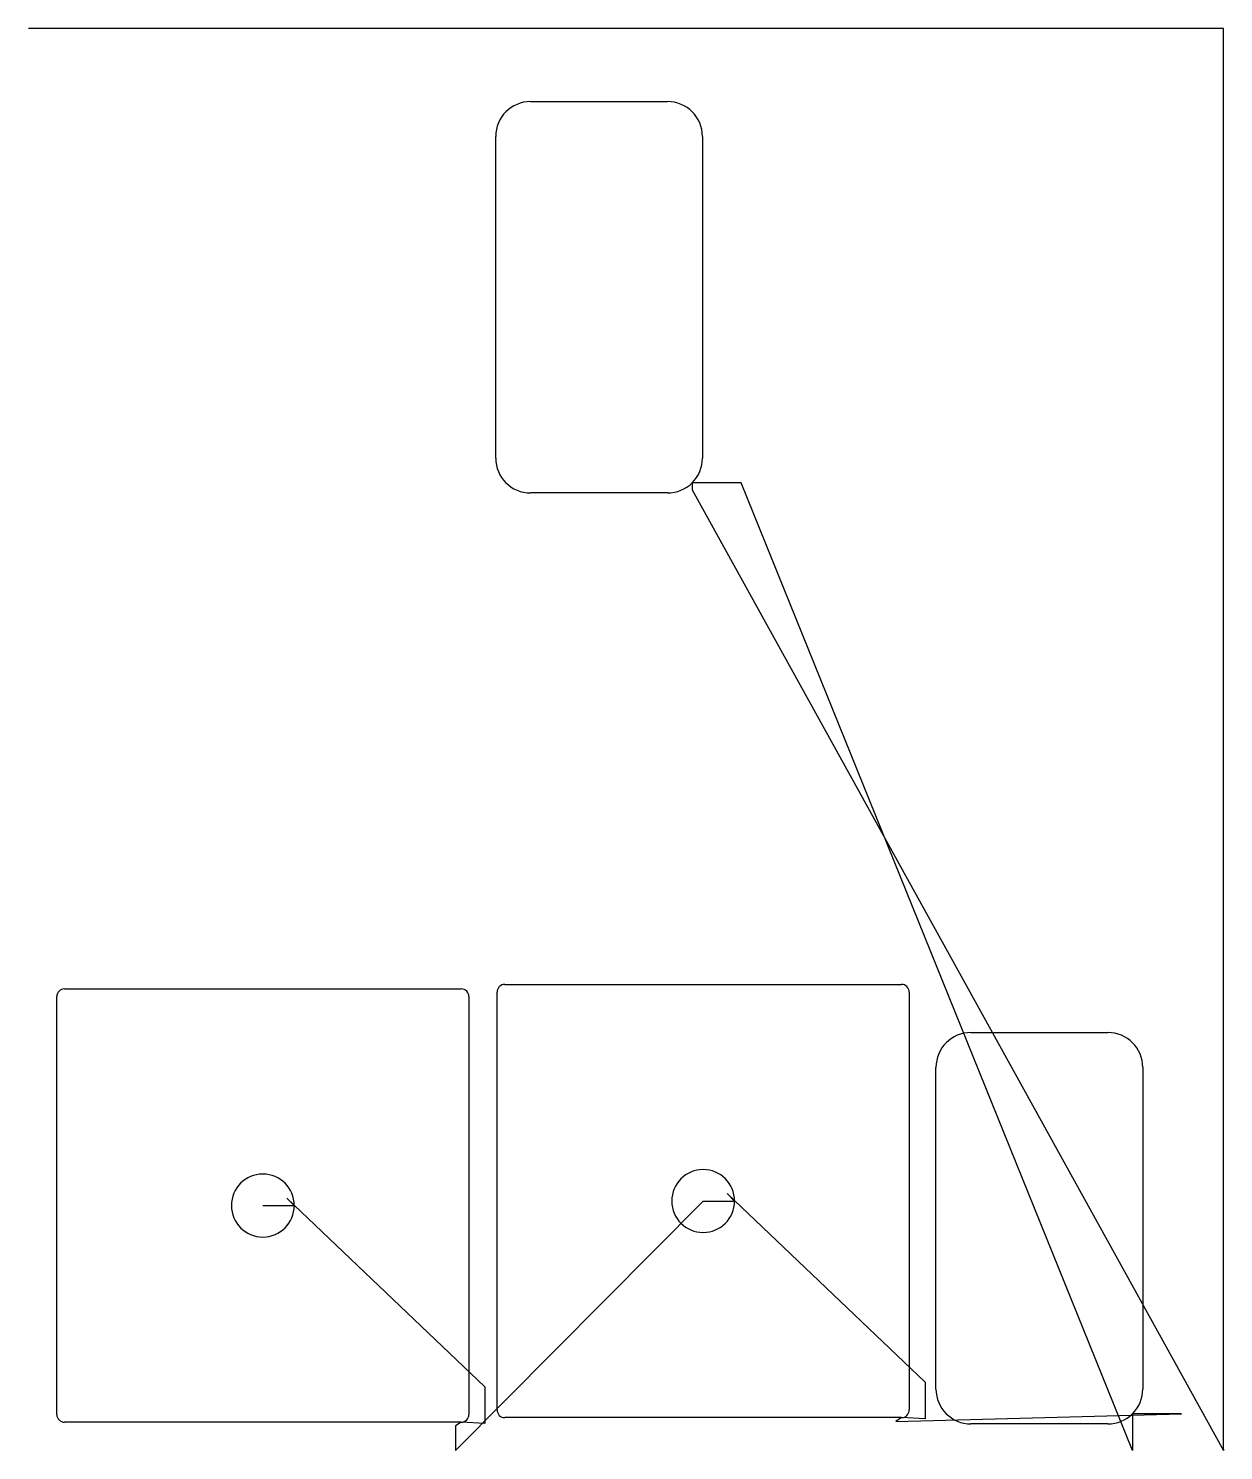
# Model space of a CAD drawing. Header units: metres. Extents: x 1043 to 1899, y 0 to 1017.
import ezdxf

# ---------------------------------------------------------------- set-up
doc = ezdxf.new("R2010")
doc.units = ezdxf.units.M

msp = doc.modelspace()

# ---------------------------------------------------------------- linework, layer by layer
at = {"layer": 'TOOL_0'}
for p, q in [((1044.403, 1017.424), (1043.403, 1017.424)), ((1898.781, 1017.424), (1044.403, 1017.424)), ((1898.781, 1), (1898.781, 1017.424)), ((1402.821, 965.084), (1500.821, 965.084)), ((1377.821, 710.084), (1377.821, 940.084)), ((1525.821, 940.084), (1525.821, 710.084)), ((1553.499, 692.406), (1518.499, 692.406)), ((1518.499, 692.406), (1518.499, 687.406)), ((1833.639, 0), (1553.499, 692.406)), ((1500.821, 685.084), (1402.821, 685.084)), ((1518.499, 687.406), (1898.781, 0)), ((1069.176, 330.285), (1353.176, 330.285)), ((1378.815, 29.034), (1378.815, 328.034)), ((1384.315, 333.534), (1668.315, 333.534)), ((1673.815, 328.034), (1673.815, 29.034)), ((1063.676, 25.785), (1063.676, 324.785)), ((1358.676, 324.785), (1358.676, 25.785)), ((1717.961, 299.04), (1815.961, 299.04)), ((1692.961, 44.04), (1692.961, 274.04)), ((1840.961, 274.04), (1840.961, 44.04)), ((1548.815, 178.534), (1543.512, 183.837)), ((1543.512, 183.837), (1685.307, 48.833)), ((1211.176, 175.285), (1233.676, 175.285)), ((1233.676, 175.285), (1228.373, 180.588)), ((1228.373, 180.588), (1370.168, 45.584)), ((1349.083, 0), (1526.315, 178.534)), ((1526.315, 178.534), (1548.815, 178.534)), ((1370.168, 45.584), (1370.168, 19.412)), ((1685.307, 48.833), (1685.307, 22.661)), ((1668.315, 23.534), (1384.315, 23.534)), ((1664.222, 20.835), (1868.639, 26.362)), ((1668.315, 23.534), (1664.222, 20.835)), ((1685.307, 22.661), (1668.315, 23.534)), ((1868.639, 26.362), (1833.639, 26.362)), ((1833.639, 26.362), (1833.639, 21.362)), ((1833.639, 21.362), (1833.639, 0)), ((1353.176, 20.285), (1069.176, 20.285)), ((1353.176, 20.285), (1349.083, 17.586)), ((1349.083, 17.586), (1349.083, 0)), ((1370.168, 19.412), (1353.176, 20.285)), ((1815.961, 19.04), (1717.961, 19.04)), ((1898.781, 0), (1898.781, 1)), ((1898.781, 1), (1898.781, 0)), ((1898.781, 0), (1898.781, 1))]:
    msp.add_line(p, q, dxfattribs=at)
for centre, radius, start, end in [((1402.821, 940.084), 25, 90, 180), ((1500.821, 940.084), 25, 0, 90), ((1402.821, 710.084), 25, 180, 270), ((1500.821, 710.084), 25, 315, 0), ((1500.821, 710.084), 25, 270, 315), ((1069.176, 324.785), 5.5, 90, 180), ((1353.176, 324.785), 5.5, 0, 90), ((1384.315, 328.034), 5.5, 90, 180), ((1668.315, 328.034), 5.5, 0, 90), ((1717.961, 274.04), 25, 90, 180), ((1815.961, 274.04), 25, 0, 90), ((1211.176, 175.285), 22.5, 0, 180), ((1526.315, 178.534), 22.5, 0, 180), ((1211.176, 175.285), 22.5, 180, 0), ((1526.315, 178.534), 22.5, 180, 0), ((1717.961, 44.04), 25, 180, 270), ((1815.961, 44.04), 25, 315, 0), ((1069.176, 25.785), 5.5, 180, 270), ((1353.176, 25.785), 5.5, 270, 0), ((1384.315, 29.034), 5.5, 180, 270), ((1668.315, 29.034), 5.5, 270, 0), ((1815.961, 44.04), 25, 270, 315)]:
    msp.add_arc(centre, radius, start, end, dxfattribs=at)

doc.saveas('drawing.dxf')
